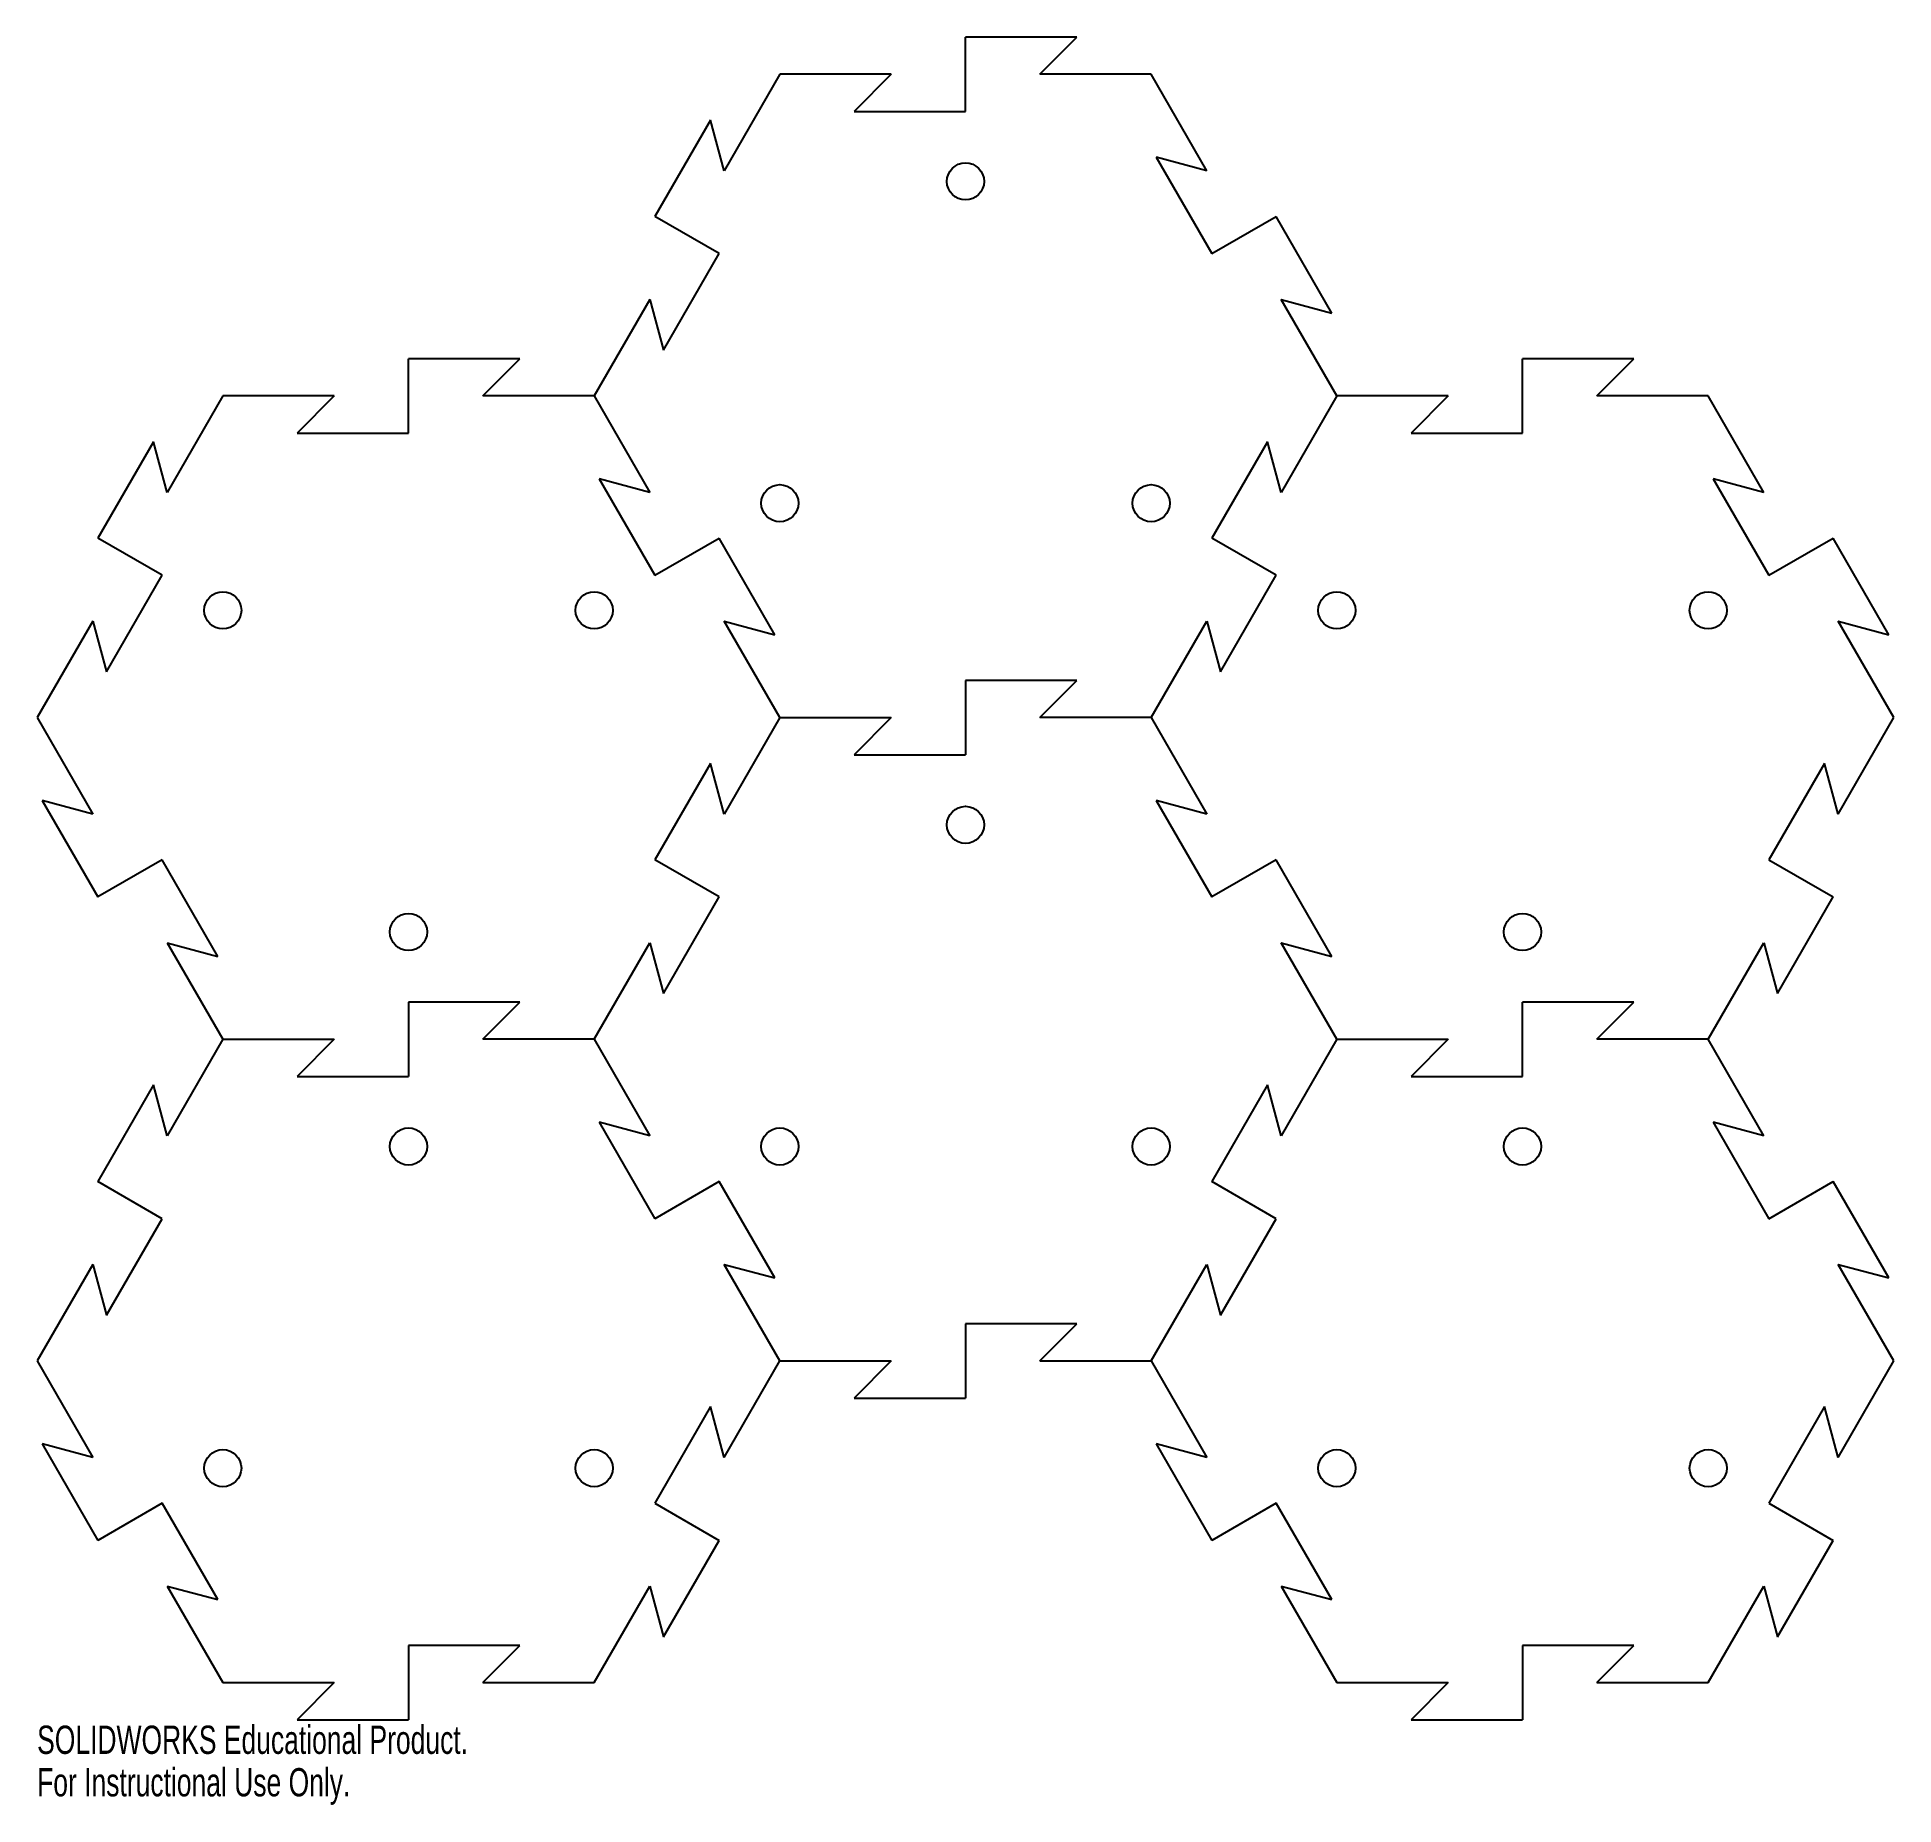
# Model space of a CAD drawing. Header units: inches. Extents: x -6.3 to 6.3, y -5.2 to 6.7.
import ezdxf

# ---------------------------------------------------------------- set-up
doc = ezdxf.new("R2010")
doc.units = ezdxf.units.IN
doc.header["$MEASUREMENT"] = 0
doc.styles.add('SLDTEXTSTYLE0', font='TXT', dxfattribs={"width": 0.7})

msp = doc.modelspace()

# ---------------------------------------------------------------- linework, layer by layer
at = {"color": 7, "linetype": 'Continuous', "lineweight": 25}
for p, q in [((0, 6.245), (0, 6.745)), ((0.75, 6.745), (0, 6.745)), ((0.5, 6.495), (0.75, 6.745)), ((-1.25, 6.495), (-1.625, 5.846)), ((-0.5, 6.495), (-1.25, 6.495)), ((-0.5, 6.495), (-0.75, 6.245)), ((1.25, 6.495), (0.5, 6.495)), ((1.625, 5.846), (1.25, 6.495)), ((-1.717, 6.187), (-2.092, 5.538)), ((-1.625, 5.846), (-1.717, 6.187)), ((-0.75, 6.245), (0, 6.245)), ((1.625, 5.846), (1.283, 5.937)), ((1.283, 5.937), (1.658, 5.288)), ((-1.658, 5.288), (-2.092, 5.538)), ((1.658, 5.288), (2.092, 5.538)), ((2.467, 4.888), (2.092, 5.538)), ((-2.033, 4.638), (-1.658, 5.288)), ((-2.125, 4.98), (-2.5, 4.33)), ((-2.125, 4.98), (-2.033, 4.638)), ((2.125, 4.98), (2.467, 4.888)), ((2.5, 4.33), (2.125, 4.98)), ((-3.75, 4.08), (-3.75, 4.58)), ((-3, 4.58), (-3.75, 4.58)), ((-3.25, 4.33), (-3, 4.58)), ((3.75, 4.08), (3.75, 4.58)), ((4.5, 4.58), (3.75, 4.58)), ((4.25, 4.33), (4.5, 4.58)), ((-5, 4.33), (-5.375, 3.681)), ((-4.25, 4.33), (-5, 4.33)), ((-4.25, 4.33), (-4.5, 4.08)), ((-2.5, 4.33), (-3.25, 4.33)), ((-2.5, 4.33), (-2.125, 3.681)), ((2.5, 4.33), (2.125, 3.681)), ((3.25, 4.33), (2.5, 4.33)), ((3.25, 4.33), (3, 4.08)), ((5, 4.33), (4.25, 4.33)), ((5.375, 3.681), (5, 4.33)), ((-5.467, 4.022), (-5.842, 3.373)), ((-5.375, 3.681), (-5.467, 4.022)), ((-4.5, 4.08), (-3.75, 4.08)), ((2.033, 4.022), (1.658, 3.373)), ((2.125, 3.681), (2.033, 4.022)), ((3, 4.08), (3.75, 4.08)), ((-2.125, 3.681), (-2.467, 3.772)), ((-2.467, 3.772), (-2.092, 3.123)), ((5.375, 3.681), (5.033, 3.772)), ((5.033, 3.772), (5.408, 3.123)), ((-5.408, 3.123), (-5.842, 3.373)), ((-2.092, 3.123), (-1.658, 3.373)), ((-1.283, 2.723), (-1.658, 3.373)), ((2.092, 3.123), (1.658, 3.373)), ((5.408, 3.123), (5.842, 3.373)), ((6.217, 2.723), (5.842, 3.373)), ((-5.783, 2.473), (-5.408, 3.123)), ((1.717, 2.473), (2.092, 3.123)), ((-5.875, 2.815), (-6.25, 2.165)), ((-5.875, 2.815), (-5.783, 2.473)), ((-1.625, 2.815), (-1.283, 2.723)), ((-1.25, 2.165), (-1.625, 2.815)), ((1.25, 2.165), (1.625, 2.815)), ((1.625, 2.815), (1.717, 2.473)), ((5.875, 2.815), (6.217, 2.723)), ((6.25, 2.165), (5.875, 2.815)), ((0.75, 2.415), (0, 2.415)), ((0, 2.415), (0, 1.915)), ((0.5, 2.165), (0.75, 2.415)), ((-6.25, 2.165), (-5.875, 1.516)), ((-1.25, 2.165), (-1.625, 1.516)), ((-1.25, 2.165), (-0.5, 2.165)), ((-0.5, 2.165), (-0.75, 1.915)), ((1.25, 2.165), (0.5, 2.165)), ((1.25, 2.165), (1.625, 1.516)), ((5.875, 1.516), (6.25, 2.165)), ((-0.75, 1.915), (0, 1.915)), ((-1.717, 1.857), (-2.092, 1.208)), ((-1.625, 1.516), (-1.717, 1.857)), ((5.783, 1.857), (5.408, 1.208)), ((5.875, 1.516), (5.783, 1.857)), ((-6.217, 1.607), (-5.842, 0.958)), ((-5.875, 1.516), (-6.217, 1.607)), ((1.283, 1.607), (1.658, 0.958)), ((1.625, 1.516), (1.283, 1.607)), ((-5.408, 1.208), (-5.842, 0.958)), ((-5.033, 0.558), (-5.408, 1.208)), ((-1.658, 0.958), (-2.092, 1.208)), ((2.092, 1.208), (1.658, 0.958)), ((2.467, 0.558), (2.092, 1.208)), ((5.408, 1.208), (5.842, 0.958)), ((-2.033, 0.308), (-1.658, 0.958)), ((5.467, 0.308), (5.842, 0.958)), ((-5.375, 0.65), (-5.033, 0.558)), ((-5.375, 0.65), (-5, 0)), ((-2.5, 0), (-2.125, 0.65)), ((-2.125, 0.65), (-2.033, 0.308)), ((2.125, 0.65), (2.467, 0.558)), ((2.5, 0), (2.125, 0.65)), ((5, 0), (5.375, 0.65)), ((5.375, 0.65), (5.467, 0.308)), ((-3.75, 0.25), (-3.75, -0.25)), ((-3, 0.25), (-3.75, 0.25)), ((-3.25, 0), (-3, 0.25)), ((4.5, 0.25), (3.75, 0.25)), ((3.75, -0.25), (3.75, 0.25)), ((4.25, 0), (4.5, 0.25)), ((-5, 0), (-4.25, 0)), ((-4.25, 0), (-4.5, -0.25)), ((-2.5, 0), (-2.125, -0.65)), ((2.5, 0), (3.25, 0)), ((3.25, 0), (3, -0.25)), ((-5, 0), (-5.375, -0.65)), ((-2.5, 0), (-3.25, 0)), ((2.5, 0), (2.125, -0.65)), ((5, 0), (4.25, 0)), ((5.375, -0.65), (5, 0)), ((-4.5, -0.25), (-3.75, -0.25)), ((3, -0.25), (3.75, -0.25)), ((-5.467, -0.308), (-5.842, -0.958)), ((-5.375, -0.65), (-5.467, -0.308)), ((2.033, -0.308), (1.658, -0.958)), ((2.125, -0.65), (2.033, -0.308)), ((-2.125, -0.65), (-2.467, -0.558)), ((-2.467, -0.558), (-2.092, -1.208)), ((5.375, -0.65), (5.033, -0.558)), ((5.033, -0.558), (5.408, -1.208)), ((-5.408, -1.208), (-5.842, -0.958)), ((-1.658, -0.958), (-2.092, -1.208)), ((-1.283, -1.607), (-1.658, -0.958)), ((2.092, -1.208), (1.658, -0.958)), ((5.408, -1.208), (5.842, -0.958)), ((6.217, -1.607), (5.842, -0.958)), ((-5.783, -1.857), (-5.408, -1.208)), ((1.717, -1.857), (2.092, -1.208)), ((-5.875, -1.516), (-6.25, -2.165)), ((-5.875, -1.516), (-5.783, -1.857)), ((-1.625, -1.516), (-1.283, -1.607)), ((-1.25, -2.165), (-1.625, -1.516)), ((1.25, -2.165), (1.625, -1.516)), ((1.625, -1.516), (1.717, -1.857)), ((5.875, -1.516), (6.217, -1.607)), ((6.25, -2.165), (5.875, -1.516)), ((0.75, -1.915), (0, -1.915)), ((0, -1.915), (0, -2.415)), ((0.5, -2.165), (0.75, -1.915)), ((-6.25, -2.165), (-5.875, -2.815)), ((-1.625, -2.815), (-1.25, -2.165)), ((-1.25, -2.165), (-0.5, -2.165)), ((-0.5, -2.165), (-0.75, -2.415)), ((0.5, -2.165), (1.25, -2.165)), ((1.25, -2.165), (1.625, -2.815)), ((5.875, -2.815), (6.25, -2.165)), ((-1.717, -2.473), (-2.092, -3.123)), ((-1.625, -2.815), (-1.717, -2.473)), ((-0.75, -2.415), (0, -2.415)), ((5.783, -2.473), (5.408, -3.123)), ((5.875, -2.815), (5.783, -2.473)), ((-6.217, -2.723), (-5.842, -3.373)), ((-5.875, -2.815), (-6.217, -2.723)), ((1.283, -2.723), (1.658, -3.373)), ((1.625, -2.815), (1.283, -2.723)), ((-5.408, -3.123), (-5.842, -3.373)), ((-5.033, -3.772), (-5.408, -3.123)), ((-2.092, -3.123), (-1.658, -3.373)), ((2.092, -3.123), (1.658, -3.373)), ((2.467, -3.772), (2.092, -3.123)), ((5.408, -3.123), (5.842, -3.373)), ((-2.033, -4.022), (-1.658, -3.373)), ((5.467, -4.022), (5.842, -3.373)), ((-5.375, -3.681), (-5.033, -3.772)), ((-5.375, -3.681), (-5, -4.33)), ((-2.5, -4.33), (-2.125, -3.681)), ((-2.125, -3.681), (-2.033, -4.022)), ((2.125, -3.681), (2.467, -3.772)), ((2.125, -3.681), (2.5, -4.33)), ((5, -4.33), (5.375, -3.681)), ((5.375, -3.681), (5.467, -4.022)), ((-3, -4.08), (-3.75, -4.08)), ((-3.75, -4.08), (-3.75, -4.58)), ((-3.25, -4.33), (-3, -4.08)), ((4.5, -4.08), (3.75, -4.08)), ((3.75, -4.08), (3.75, -4.58)), ((4.25, -4.33), (4.5, -4.08)), ((-5, -4.33), (-4.25, -4.33)), ((-4.25, -4.33), (-4.5, -4.58)), ((-3.25, -4.33), (-2.5, -4.33)), ((2.5, -4.33), (3.25, -4.33)), ((3.25, -4.33), (3, -4.58)), ((4.25, -4.33), (5, -4.33)), ((-4.5, -4.58), (-3.75, -4.58)), ((3, -4.58), (3.75, -4.58))]:
    msp.add_line(p, q, dxfattribs=at)
for centre in [(0, 5.774), (-1.25, 3.608), (1.25, 3.608), (-5, 2.887), (-2.5, 2.887), (2.5, 2.887), (5, 2.887), (0, 1.443), (-3.75, 0.722), (3.75, 0.722), (-3.75, -0.722), (-1.25, -0.722), (1.25, -0.722), (3.75, -0.722), (-5, -2.887), (-2.5, -2.887), (2.5, -2.887), (5, -2.887)]:
    msp.add_circle(centre, 0.125, dxfattribs=at)

# ---------------------------------------------------------------- texts
at = {"color": 7, "linetype": 'Continuous', "char_height": 0.1903, "attachment_point": 1, "style": 'SLDTEXTSTYLE0'}
for s, insert in [('SOLIDWORKS Educational Product.', (-6.25, -4.62)), ('For Instructional Use Only.', (-6.25, -4.906))]:
    msp.add_mtext(s, dxfattribs=dict(at, insert=insert))

doc.saveas('drawing.dxf')
